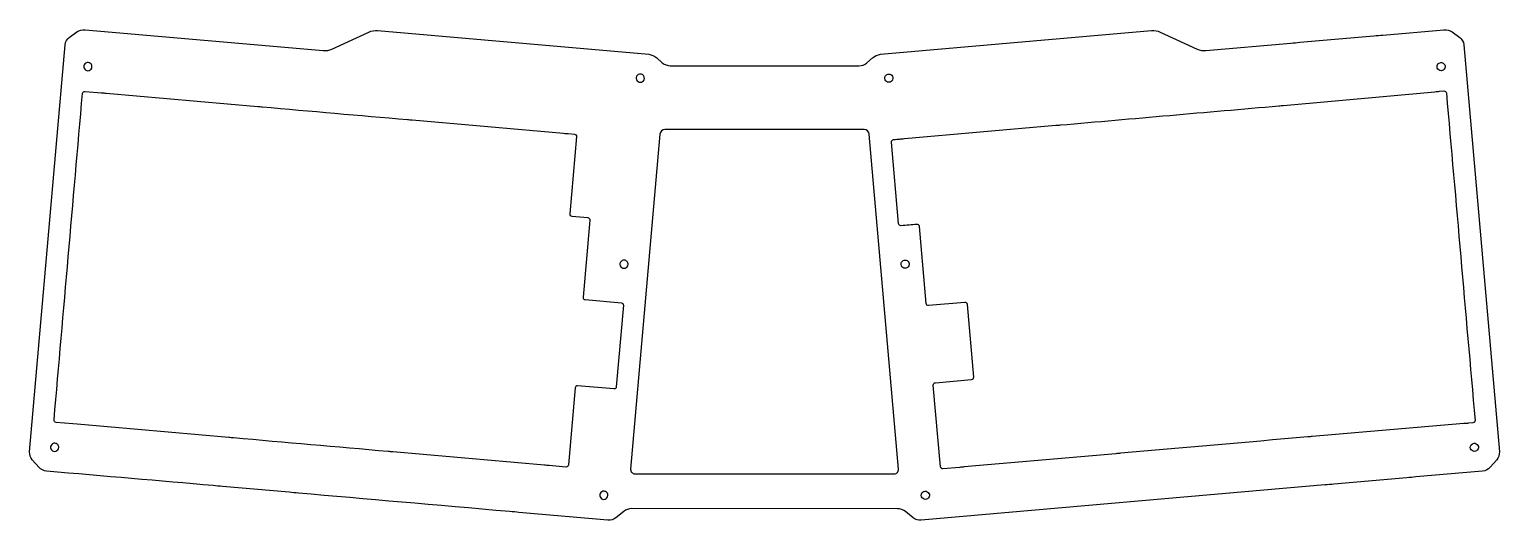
# Model space of a CAD drawing. Extents: x 362 to 704, y -89 to 25.
import ezdxf

# ---------------------------------------------------------------- set-up
doc = ezdxf.new("R2010")
doc.units = 0
doc.layers.add('Layer_1', color=7, linetype='CONTINUOUS')

msp = doc.modelspace()

# ---------------------------------------------------------------- linework, layer by layer
at = {"layer": 'Layer_1', "color": 1}
for p, q in [((371.36126, 23.422623), (373.140727, 24.711185)), ((375.05222, 25.239659), (430.453808, 20.392457)), ((432.470112, 20.741382), (441.061294, 24.681234)), ((443.077596, 25.030139), (506.165108, 19.509733)), ((560.101717, 19.512529), (623.154108, 25.029525)), ((625.170361, 24.680498), (633.761039, 20.739595)), ((676.981375, 23.992854), (691.174052, 25.237166)), ((693.082441, 24.704643), (694.835448, 23.421957)), ((362.134723, -72.894919), (370.411859, 21.747604)), ((635.777291, 20.390569), (655.551738, 22.120796)), ((657.660358, 22.30513), (674.87277, 23.808339)), ((695.781792, 21.742697), (704.06157, -72.8957)), ((375.770096, 17.603851), (375.770096, 17.603851)), ((508.012334, 18.716519), (509.328253, 17.553212)), ((556.907546, 17.546558), (558.25118, 18.72308)), ((690.424747, 17.598564), (690.424747, 17.598564)), ((504.27906, 14.916261), (504.27906, 14.916261)), ((511.179509, 16.852187), (555.052981, 16.849431)), ((561.95564, 14.914461), (561.95564, 14.914461)), ((375.012196, 10.90733), (378.855186, 10.571112)), ((379.909496, 10.478842), (415.183082, 7.390795)), ((653.816586, 7.632372), (689.07763, 10.817987)), ((690.131759, 10.912219), (691.17411, 11.004416)), ((451.091767, 4.262734), (486.364493, 1.165327)), ((487.418791, 1.072917), (488.880259, 0.945055)), ((489.361295, 0.371779), (487.79315, -17.552195)), ((508.775954, 0.946424), (501.961363, -76.944714)), ((556.30578, 2.000056), (509.92653, 2.000717)), ((564.270782, -76.943524), (557.456359, 0.945745)), ((565.637935, -0.083304), (600.907536, 3.004394)), ((564.301551, -19.855507), (562.640974, -0.875029)), ((488.274186, -18.125471), (491.965417, -18.448412)), ((492.446453, -19.021688), (490.878308, -36.945662)), ((570.70748, -38.418622), (569.139334, -20.494639)), ((500.494987, -28.335926), (500.494987, -28.335926)), ((565.739713, -28.337726), (565.739713, -28.337726)), ((491.359344, -37.518938), (499.792232, -38.25672)), ((500.273268, -38.829997), (498.612862, -57.808532)), ((579.715586, -38.161706), (571.280756, -38.899658)), ((581.764404, -55.508259), (580.288863, -38.642742)), ((489.033421, -58.032822), (487.465275, -75.956806)), ((498.039585, -58.289568), (489.606697, -57.551786)), ((574.028079, -76.373251), (572.367502, -57.392764)), ((572.848538, -56.819487), (581.283368, -56.081535)), ((372.142931, -66.398489), (368.280475, -66.060568)), ((373.197143, -66.490851), (372.142931, -66.398489)), ((408.470853, -69.576901), (373.197143, -66.490851)), ((695.828752, -66.347452), (660.551507, -69.347784)), ((695.828711, -66.347335), (695.828752, -66.347452)), ((697.923661, -66.166601), (696.883198, -66.257087)), ((368.027752, -70.891608), (368.027752, -70.891608)), ((698.16709, -70.896895), (698.16709, -70.896895)), ((364.316398, -76.513123), (362.744746, -74.741021)), ((481.909068, -76.002062), (446.634354, -72.927368)), ((614.858316, -73.336335), (579.588172, -76.418058)), ((703.453836, -74.743785), (701.91375, -76.490264)), ((486.891999, -76.437842), (482.963395, -76.094133)), ((502.927452, -77.998997), (563.304696, -77.997846)), ((564.270782, -76.943524), (564.270782, -76.943524)), ((578.533854, -76.510239), (574.601356, -76.854288)), ((700.159487, -77.376462), (684.641053, -78.736808)), ((422.548757, -82.302899), (406.968426, -80.937789)), ((495.795709, -82.048957), (495.795709, -82.048957)), ((663.475592, -80.591876), (569.577427, -88.818576)), ((570.438991, -82.050757), (570.438991, -82.050757)), ((682.532471, -78.921626), (665.58418, -80.407098)), ((496.67341, -88.805091), (475.968822, -86.973096)), ((500.340518, -86.766744), (498.547681, -88.229354)), ((500.340509, -86.766161), (500.340518, -86.766744)), ((564.01659, -86.133801), (502.218902, -86.097761)), ((567.698817, -88.2472), (565.899241, -86.798163))]:
    msp.add_line(p, q, dxfattribs=at)
for points in [[(373.140727, 24.711185), (373.693585, 25.111525), (374.372231, 25.299151), (375.05222, 25.239659)], [(441.061294, 24.681234), (441.691782, 24.970369), (442.386613, 25.090604), (443.077596, 25.030139)], [(623.154108, 25.029525), (623.845087, 25.089987), (624.539912, 24.969708), (625.170361, 24.680498)], [(674.87277, 23.808339), (675.575649, 23.869726), (676.278517, 23.931231), (676.981375, 23.992854)], [(691.174052, 25.237166), (691.853692, 25.296751), (692.531847, 25.107517), (693.082441, 24.704643)], [(370.411859, 21.747604), (370.470424, 22.417211), (370.816844, 23.028397), (371.36126, 23.422623)], [(430.453808, 20.392457), (431.144793, 20.332003), (431.839624, 20.452244), (432.470112, 20.741382)], [(633.761039, 20.739595), (634.391487, 20.450386), (635.086312, 20.330107), (635.777291, 20.390569)], [(655.551738, 22.120796), (656.254607, 22.182298), (656.95748, 22.243743), (657.660358, 22.30513)], [(694.835448, 23.421957), (695.378226, 23.024801), (695.723174, 22.412701), (695.781792, 21.742697)], [(375.770096, 17.603851), (375.387319, 17.637339), (375.022059, 17.436951), (374.844637, 17.096127)], [(376.41504, 17.268114), (376.253086, 17.461123), (376.021093, 17.581891), (375.770096, 17.603851)], [(376.633683, 16.574668), (376.655642, 16.825665), (376.576994, 17.075105), (376.41504, 17.268114)], [(506.165108, 19.509733), (506.849868, 19.449814), (507.497339, 19.171784), (508.012334, 18.716519)], [(509.328253, 17.553212), (509.839172, 17.10155), (510.497573, 16.85223), (511.179509, 16.852187)], [(555.052981, 16.849431), (555.735223, 16.849387), (556.394264, 17.097119), (556.907546, 17.546558)], [(558.25118, 18.72308), (558.76853, 19.176083), (559.416684, 19.452589), (560.101717, 19.512529)], [(689.561159, 16.569381), (689.515431, 17.092055), (689.902072, 17.552836), (690.424747, 17.598564)], [(690.424747, 17.598564), (690.807524, 17.632052), (691.172783, 17.431664), (691.350205, 17.09084)], [(374.844637, 17.096127), (374.667215, 16.755302), (374.712571, 16.341161), (374.959555, 16.046817)], [(374.959555, 16.046817), (375.20654, 15.752473), (375.606513, 15.635891), (375.972968, 15.751434)], [(375.972968, 15.751434), (376.339424, 15.866977), (376.600194, 16.191891), (376.633683, 16.574668)], [(503.353601, 14.408537), (503.176179, 14.067712), (503.221535, 13.653571), (503.468519, 13.359227)], [(504.27906, 14.916261), (503.896283, 14.949749), (503.531023, 14.749361), (503.353601, 14.408537)], [(504.924004, 14.580524), (504.76205, 14.773533), (504.530057, 14.894301), (504.27906, 14.916261)], [(504.481932, 13.063844), (504.848388, 13.179387), (505.109158, 13.504301), (505.142647, 13.887078)], [(505.142647, 13.887078), (505.164606, 14.138075), (505.085958, 14.387515), (504.924004, 14.580524)], [(561.092053, 13.885278), (561.070094, 14.136275), (561.148742, 14.385715), (561.310696, 14.578724)], [(561.752768, 13.062044), (561.386312, 13.177587), (561.125542, 13.502501), (561.092053, 13.885278)], [(561.310696, 14.578724), (561.47265, 14.771733), (561.704643, 14.892501), (561.95564, 14.914461)], [(561.95564, 14.914461), (562.338417, 14.947949), (562.703677, 14.747561), (562.881099, 14.406737)], [(562.881099, 14.406737), (563.058521, 14.065912), (563.013165, 13.651771), (562.766181, 13.357427)], [(690.221874, 15.746147), (689.855418, 15.86169), (689.594648, 16.186603), (689.561159, 16.569381)], [(691.235287, 16.04153), (690.988303, 15.747186), (690.588329, 15.630604), (690.221874, 15.746147)], [(691.350205, 17.09084), (691.527627, 16.750015), (691.482271, 16.335874), (691.235287, 16.04153)], [(367.799399, -65.487288), (370.011454, -40.180441), (372.227161, -14.880609), (374.438969, 10.42629)], [(374.438969, 10.42629), (374.46441, 10.71743), (374.721058, 10.932802), (375.012196, 10.90733)], [(378.855186, 10.571112), (379.206624, 10.540365), (379.55806, 10.509608), (379.909496, 10.478842)], [(503.468519, 13.359227), (503.715504, 13.064883), (504.115477, 12.948301), (504.481932, 13.063844)], [(562.766181, 13.357427), (562.519196, 13.063083), (562.119223, 12.946501), (561.752768, 13.062044)], [(689.07763, 10.817987), (689.428977, 10.849728), (689.780353, 10.881139), (690.131759, 10.912219)], [(691.17411, 11.004416), (691.465224, 11.030157), (691.721881, 10.815017), (691.747353, 10.523879)], [(691.747353, 10.523879), (693.959301, -14.752612), (696.195285, -40.319091), (698.404761, -65.59359)], [(415.183082, 7.390795), (415.474218, 7.365304), (415.946261, 7.324076), (416.237407, 7.298695)], [(416.237407, 7.298695), (427.503963, 6.31601), (438.769406, 5.320373), (450.037399, 4.354227)], [(601.961845, 3.096674), (618.895259, 4.578537), (635.828826, 6.058657), (652.762371, 7.539136)], [(652.762371, 7.539136), (653.05351, 7.564588), (653.52549, 7.606543), (653.816586, 7.632372)], [(450.037399, 4.354227), (450.32858, 4.329253), (450.800637, 4.288295), (451.091767, 4.262734)], [(486.364493, 1.165327), (486.715921, 1.134467), (487.067354, 1.103664), (487.418791, 1.072917)], [(488.880259, 0.945055), (489.02007, 0.932824), (489.149295, 0.865554), (489.239507, 0.758044)], [(489.239507, 0.758044), (489.329719, 0.650533), (489.373528, 0.511589), (489.361295, 0.371779)], [(509.92653, 2.000717), (509.327674, 2.000726), (508.828147, 1.543001), (508.775954, 0.946424)], [(557.456359, 0.945745), (557.40416, 1.542323), (556.904637, 2.000051), (556.30578, 2.000056)], [(600.907536, 3.004394), (601.198672, 3.029885), (601.670707, 3.071203), (601.961845, 3.096674)], [(562.640974, -0.875029), (562.615503, -0.583892), (562.830867, -0.327164), (563.122015, -0.301803)], [(563.122015, -0.301803), (563.60919, -0.259361), (564.096386, -0.217279), (564.583569, -0.174937)], [(564.583569, -0.174937), (564.874738, -0.149815), (565.346799, -0.108796), (565.637935, -0.083304)], [(487.79315, -17.552195), (487.780918, -17.692005), (487.824726, -17.830949), (487.914938, -17.93846)], [(487.914938, -17.93846), (488.00515, -18.04597), (488.134376, -18.11324), (488.274186, -18.125471)], [(491.965417, -18.448412), (492.105227, -18.460643), (492.234453, -18.527913), (492.324665, -18.635423)], [(492.324665, -18.635423), (492.414877, -18.742934), (492.458685, -18.881878), (492.446453, -19.021688)], [(564.874828, -20.336543), (564.58369, -20.362015), (564.327022, -20.146645), (564.301551, -19.855507)], [(568.566058, -20.013602), (567.335648, -20.121259), (566.105238, -20.228896), (564.874828, -20.336543)], [(569.139334, -20.494639), (569.113863, -20.203501), (568.857196, -19.988131), (568.566058, -20.013602)], [(499.569528, -28.84365), (499.392106, -29.184474), (499.437462, -29.598615), (499.684446, -29.89296)], [(500.494987, -28.335926), (500.11221, -28.302437), (499.74695, -28.502826), (499.569528, -28.84365)], [(499.684446, -29.89296), (499.931431, -30.187304), (500.331404, -30.303886), (500.697859, -30.188343)], [(501.139931, -28.671663), (500.977977, -28.478654), (500.745984, -28.357885), (500.494987, -28.335926)], [(500.697859, -30.188343), (501.064315, -30.0728), (501.325085, -29.747886), (501.358574, -29.365109)], [(501.358574, -29.365109), (501.380533, -29.114112), (501.301885, -28.864672), (501.139931, -28.671663)], [(564.876126, -29.366909), (564.854167, -29.115912), (564.932815, -28.866472), (565.094769, -28.673463)], [(565.536841, -30.190143), (565.170385, -30.0746), (564.909615, -29.749686), (564.876126, -29.366909)], [(565.094769, -28.673463), (565.256723, -28.480454), (565.488716, -28.359685), (565.739713, -28.337726)], [(566.550254, -29.89476), (566.303269, -30.189104), (565.903296, -30.305686), (565.536841, -30.190143)], [(565.739713, -28.337726), (566.12249, -28.304237), (566.48775, -28.504626), (566.665172, -28.84545)], [(566.665172, -28.84545), (566.842594, -29.186274), (566.797238, -29.600415), (566.550254, -29.89476)], [(490.878308, -36.945662), (490.866075, -37.085473), (490.909884, -37.224416), (491.000096, -37.331927)], [(491.000096, -37.331927), (491.090308, -37.439437), (491.219533, -37.506707), (491.359344, -37.518938)], [(499.792232, -38.25672), (499.932043, -38.268951), (500.061269, -38.336222), (500.151481, -38.443732)], [(500.151481, -38.443732), (500.241693, -38.551242), (500.285501, -38.690186), (500.273268, -38.829997)], [(570.894491, -38.777871), (570.786981, -38.687659), (570.719711, -38.558433), (570.70748, -38.418622)], [(571.280756, -38.899658), (571.140945, -38.911891), (571.002001, -38.868082), (570.894491, -38.777871)], [(580.101851, -38.283494), (579.994341, -38.193282), (579.855397, -38.149473), (579.715586, -38.161706)], [(580.288863, -38.642742), (580.276632, -38.502931), (580.209362, -38.373706), (580.101851, -38.283494)], [(489.220432, -57.673574), (489.112922, -57.763786), (489.045652, -57.893011), (489.033421, -58.032822)], [(489.606697, -57.551786), (489.466887, -57.539553), (489.327943, -57.583362), (489.220432, -57.673574)], [(498.612862, -57.808532), (498.600631, -57.948343), (498.53336, -58.077569), (498.42585, -58.167781)], [(572.367502, -57.392764), (572.355269, -57.252953), (572.399077, -57.114009), (572.489289, -57.006499)], [(572.489289, -57.006499), (572.579501, -56.898988), (572.708727, -56.831718), (572.848538, -56.819487)], [(581.283368, -56.081535), (581.423179, -56.069304), (581.552405, -56.002034), (581.642617, -55.894524)], [(581.642617, -55.894524), (581.732829, -55.787013), (581.776637, -55.648069), (581.764404, -55.508259)], [(498.42585, -58.167781), (498.31834, -58.257993), (498.179396, -58.301801), (498.039585, -58.289568)], [(368.280475, -66.060568), (367.989337, -66.035096), (367.773948, -65.778427), (367.799399, -65.487288)], [(696.883198, -66.257087), (696.531731, -66.287505), (696.180236, -66.317588), (695.828711, -66.347335)], [(698.404761, -65.59359), (698.430212, -65.884729), (698.214812, -66.141279), (697.923661, -66.166601)], [(367.102294, -71.399332), (366.924872, -71.740156), (366.970228, -72.154297), (367.217212, -72.448642)], [(368.027752, -70.891608), (367.644975, -70.858119), (367.279716, -71.058507), (367.102294, -71.399332)], [(368.672697, -71.227345), (368.510743, -71.034335), (368.278749, -70.913567), (368.027752, -70.891608)], [(368.89134, -71.920791), (368.913299, -71.669794), (368.834651, -71.420354), (368.672697, -71.227345)], [(409.525143, -69.66929), (409.234012, -69.643739), (408.761991, -69.602372), (408.470853, -69.576901)], [(445.580103, -72.834431), (433.563181, -71.763512), (421.543538, -70.723473), (409.525143, -69.66929)], [(659.49702, -69.438032), (644.967084, -70.685848), (630.440462, -71.972121), (615.912623, -73.244146)], [(660.551507, -69.347784), (660.260307, -69.372548), (659.788158, -69.412561), (659.49702, -69.438032)], [(697.303502, -71.926078), (697.257774, -71.403404), (697.644416, -70.942623), (698.16709, -70.896895)], [(698.16709, -70.896895), (698.549867, -70.863406), (698.915126, -71.063795), (699.092548, -71.404619)], [(699.092548, -71.404619), (699.26997, -71.745443), (699.224614, -72.159584), (698.97763, -72.453929)], [(362.744746, -74.741021), (362.296465, -74.235565), (362.075861, -73.567954), (362.134723, -72.894919)], [(367.217212, -72.448642), (367.464196, -72.742986), (367.86417, -72.859567), (368.230625, -72.744024)], [(368.230625, -72.744024), (368.597081, -72.628481), (368.857851, -72.303568), (368.89134, -71.920791)], [(446.634354, -72.927368), (446.343208, -72.901987), (445.871199, -72.86037), (445.580103, -72.834431)], [(615.912623, -73.244146), (615.621486, -73.269627), (615.149457, -73.310894), (614.858316, -73.336335)], [(697.964217, -72.749312), (697.597762, -72.633769), (697.336991, -72.308855), (697.303502, -71.926078)], [(698.97763, -72.453929), (698.730646, -72.748273), (698.330673, -72.864855), (697.964217, -72.749312)], [(704.06157, -72.8957), (704.12047, -73.568943), (703.900816, -74.2369), (703.453836, -74.743785)], [(366.073112, -77.395117), (365.490749, -77.345171), (364.704231, -76.950419), (364.316398, -76.513123)], [(404.859823, -80.75328), (392.318024, -79.657019), (379.577959, -78.550438), (366.073112, -77.395117)], [(482.963395, -76.094133), (482.611958, -76.063387), (482.260515, -76.032696), (481.909068, -76.002062)], [(487.278264, -76.316054), (487.170753, -76.406266), (487.03181, -76.450074), (486.891999, -76.437842)], [(487.465275, -75.956806), (487.453044, -76.096616), (487.385774, -76.225842), (487.278264, -76.316054)], [(501.961363, -76.944714), (501.937666, -77.215575), (502.028767, -77.483942), (502.212458, -77.684402)], [(502.212458, -77.684402), (502.396149, -77.884862), (502.655557, -77.999001), (502.927452, -77.998997)], [(563.304696, -77.997846), (563.576594, -77.997838), (563.836001, -77.883691), (564.019691, -77.683224)], [(564.019691, -77.683224), (564.20338, -77.482758), (564.294479, -77.214387), (564.270782, -76.943524)], [(574.215091, -76.7325), (574.10758, -76.642288), (574.04031, -76.513062), (574.028079, -76.373251)], [(574.601356, -76.854288), (574.461545, -76.86652), (574.322601, -76.822712), (574.215091, -76.7325)], [(579.588172, -76.418058), (579.236731, -76.448765), (578.885292, -76.479492), (578.533854, -76.510239)], [(701.91375, -76.490264), (701.464389, -76.999842), (700.836299, -77.317133), (700.159487, -77.376462)], [(406.968426, -80.937789), (406.386157, -80.886777), (405.442104, -80.804163), (404.859823, -80.75328)], [(495.795709, -82.048957), (495.412932, -82.015469), (495.047673, -82.215857), (494.870251, -82.556681)], [(496.440654, -82.384694), (496.2787, -82.191685), (496.046706, -82.070917), (495.795709, -82.048957)], [(569.794046, -82.386494), (569.956, -82.193485), (570.187994, -82.072717), (570.438991, -82.050757)], [(570.438991, -82.050757), (570.821768, -82.017269), (571.187027, -82.217657), (571.364449, -82.558481)], [(665.58418, -80.407098), (664.881318, -80.468702), (664.178456, -80.530295), (663.475592, -80.591876)], [(684.641053, -78.736808), (683.938192, -78.798418), (683.235332, -78.860024), (682.532471, -78.921626)], [(424.657329, -82.487757), (424.075067, -82.436665), (423.131027, -82.353912), (422.548757, -82.302899)], [(473.860232, -86.788438), (456.539616, -85.286833), (440.526213, -83.88012), (424.657329, -82.487757)], [(494.870251, -82.556681), (494.692829, -82.897506), (494.738185, -83.311647), (494.985169, -83.605991)], [(494.985169, -83.605991), (495.232153, -83.900335), (495.632126, -84.016917), (495.998582, -83.901374)], [(495.998582, -83.901374), (496.365037, -83.785831), (496.625808, -83.460918), (496.659296, -83.07814)], [(496.659296, -83.07814), (496.681256, -82.827143), (496.602608, -82.577703), (496.440654, -82.384694)], [(569.575404, -83.07994), (569.553444, -82.828943), (569.632092, -82.579503), (569.794046, -82.386494)], [(570.236118, -83.903174), (569.869663, -83.787631), (569.608892, -83.462718), (569.575404, -83.07994)], [(571.249531, -83.607791), (571.002547, -83.902135), (570.602574, -84.018717), (570.236118, -83.903174)], [(571.364449, -82.558481), (571.541871, -82.899306), (571.496515, -83.313447), (571.249531, -83.607791)], [(475.968822, -86.973096), (475.386596, -86.921586), (474.442548, -86.838922), (473.860232, -86.788438)], [(498.547681, -88.229354), (498.021889, -88.658303), (497.349338, -88.864897), (496.67341, -88.805091)], [(502.218902, -86.097761), (501.534441, -86.097363), (500.870867, -86.333487), (500.340509, -86.766161)], [(565.899241, -86.798163), (565.365757, -86.368599), (564.70152, -86.134199), (564.01659, -86.133801)], [(569.577427, -88.818576), (568.900936, -88.877846), (568.227745, -88.673097), (567.698817, -88.2472)]]:
    msp.add_open_spline(points, degree=3, dxfattribs=at)

doc.saveas('drawing.dxf')
